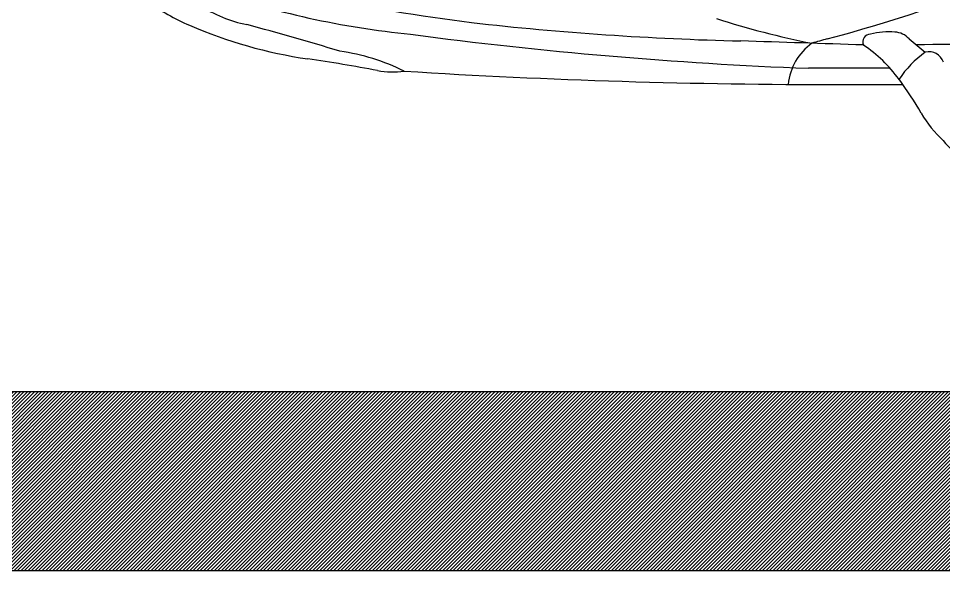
# Model space of a CAD drawing. Header units: inches. Extents: x 877 to 1198, y 949 to 1570.
# Drawn here: x 955.6 to 1002.14, y 953.43 to 981.18 of the extents above; entities that cross this region are included whole.
import ezdxf

# ---------------------------------------------------------------- set-up
doc = ezdxf.new("R2010")
doc.units = ezdxf.units.IN
doc.header["$MEASUREMENT"] = 0
doc.layers.add('components', color=9, linetype='Continuous', plot=False)
doc.layers.add('wall', color=34, linetype='Continuous')

# ---------------------------------------------------------------- blocks, each defined once
blk = doc.blocks.new('A$C670E5B59')
blk.add_line((1482.4, 139.9), (1598.7, 139.9))
for centre, radius, start, end in [((841.8, 1846.3), 1620.7, 250.7928, 264.3593), ((431.9, 624.1), 407.3, 233.9898, 246.6998), ((1501.5, 5615.3), 5406.5, 259.4032, 262.5019), ((616, 3363.2), 3249.6, 285.0171, 289.1547), ((419.2, 475.2), 227.6, 235.5023, 259.4516), ((1727.6, 1730.5), 1543, 252.0494, 258.8612), ((618.7, 1057.9), 879.7, 246.6998, 261.6566), ((-1156.1, -5445), 5899.2, 73.18251, 74.93154), ((1437.3, 5952.6), 5733.5, 263.5774, 268.59982), ((1726.8, 8086.6), 7922.4, 262.42566, 267.80232), ((1672.4, -592.6), 844.9, 104.7005, 106.7041), ((1538.5, 219.2), 14.3, 89.0923, 204.0261), ((1573, 99.5), 138.3, 85.4027, 104.3253), ((1582.2, 199.4), 38, 42.0009, 87.1344), ((2953.5, 1812.9), 2079.9, 229.7789, 230.86), ((-750.5, -65947.4), 66199.9, 88.029762, 88.227396), ((1491.6, 129.8), 106.7, 125.5791, 174.4393), ((1375.6, -8.6), 267.8, 36.1724, 55.9633), ((2639.9, -219163), 219379.2, 90.135671, 90.265464), ((493.1, -194.7), 400.8, 63.7022, 81.7303), ((1752.6, 42.1), 193.4, 125.3682, 146.2525), ((1647.9, 172.5), 28.2, 18.8413, 104.8367), ((34.4, -2926.7), 3147.5, 79.2657, 81.6566), ((648.9, 315), 151.9, 259.2657, 278.2438), ((1461.8, 12782.5), 12642.6, 266.41209, 270.09331), ((1563.8, -28797.9), 28968.4, 89.97826, 90.2785), ((1028.2, -266.1), 700.3, 30.2289, 36.4083), ((1832.5, 204), 231.4, 210.5538, 226.7748), ((1781.3, 122.7), 138.3, 219.1298, 241.2679)]:
    blk.add_arc(centre, radius, start, end)

msp = doc.modelspace()

# ---------------------------------------------------------------- hatches: boundary and pattern name
at = {"layer": 'components'}
h = msp.add_hatch(dxfattribs=at)
h.set_pattern_fill('ANSI31', color=31)
h.paths.add_polyline_path([(1198.344, 1553.433), (898.344, 1553.433), (898.344, 953.433), (1045.344, 953.433), (1045.344, 962.433), (907.344, 962.433), (907.344, 1082.433), (971.844, 1082.433), (971.844, 1091.433), (907.344, 1091.433), (907.344, 1233.933), (1021.344, 1233.933), (1021.344, 1238.433), (907.344, 1238.433), (907.344, 1310.433), (1031.844, 1310.433), (1031.844, 1314.933), (1028.844, 1314.933), (907.344, 1314.933), (907.344, 1499.433), (928.344, 1499.433), (928.344, 1508.433), (907.344, 1508.433), (907.344, 1544.433), (1189.344, 1544.433), (1189.344, 953.433), (1198.344, 953.433)])
h.paths.add_polyline_path([(1096.344, 1084.21), (1096.344, 1091.433), (1031.844, 1091.433), (1031.844, 1082.433), (1096.344, 1082.433)], flags=17)
h.paths.add_polyline_path([(1072.344, 1173.933), (1067.844, 1173.933), (1067.844, 1133.433), (1084.344, 1133.433), (1084.344, 1137.933), (1072.344, 1137.933)], flags=17)
h.paths.add_polyline_path([(1153.344, 1155.933), (1144.344, 1155.933), (1144.344, 1137.933), (1132.344, 1137.933), (1132.344, 1133.433), (1144.344, 1133.433), (1144.344, 1082.433), (1153.344, 1082.433)], flags=17)
h.paths.add_polyline_path([(1153.344, 1332.933), (1144.344, 1332.933), (1144.344, 1314.933), (1138.344, 1314.933), (1138.344, 1310.433), (1144.344, 1310.433), (1144.344, 1238.433), (1067.844, 1238.433), (1067.844, 1221.933), (1072.344, 1221.933), (1072.344, 1233.933), (1144.344, 1233.933), (1144.344, 1215.933), (1153.344, 1215.933)], flags=17)
h.paths.add_polyline_path([(1084.344, 1374.933), (1144.344, 1374.933), (1144.344, 1356.933), (1153.344, 1356.933), (1153.344, 1402.68), (1144.344, 1402.68), (1144.344, 1379.433), (1073.844, 1379.433), (1073.844, 1374.933), (1079.844, 1374.933), (1079.844, 1310.433), (1090.344, 1310.433), (1090.344, 1314.933), (1084.344, 1314.933)], flags=17)
h.paths.add_polyline_path([(1031.844, 1469.433), (1027.344, 1469.433), (1027.344, 1439.433), (971.844, 1439.433), (971.844, 1499.433), (993.107, 1499.433), (993.107, 1508.433), (946.344, 1508.433), (946.344, 1499.433), (967.344, 1499.433), (967.344, 1439.433), (937.344, 1439.433), (937.344, 1434.933), (1027.344, 1434.933), (1027.344, 1374.933), (1027.344, 1356.933), (1031.844, 1356.933)], flags=17)
h.paths.add_polyline_path([(1079.908, 1508.433), (1011.107, 1508.433), (1011.107, 1499.433), (1079.908, 1499.433)], flags=17)
h.paths.add_polyline_path([(1153.344, 1508.433), (1127.908, 1508.433), (1127.908, 1499.433), (1144.344, 1499.433), (1144.344, 1474.68), (1153.344, 1474.68)], flags=17)

# ---------------------------------------------------------------- linework, layer by layer
at = {"layer": 'wall'}
for p, q in [((907.344, 962.433), (1045.344, 962.433)), ((898.344, 953.433), (1045.344, 953.433))]:
    msp.add_line(p, q, dxfattribs=at)

# ---------------------------------------------------------------- block references
at = {"xscale": 0.02702093553668009, "yscale": 0.02702093553668009, "zscale": 0.02702093553668009}
msp.add_blockref('A$C670E5B59', (956.887, 974.085), dxfattribs=at)

doc.saveas('drawing.dxf')
